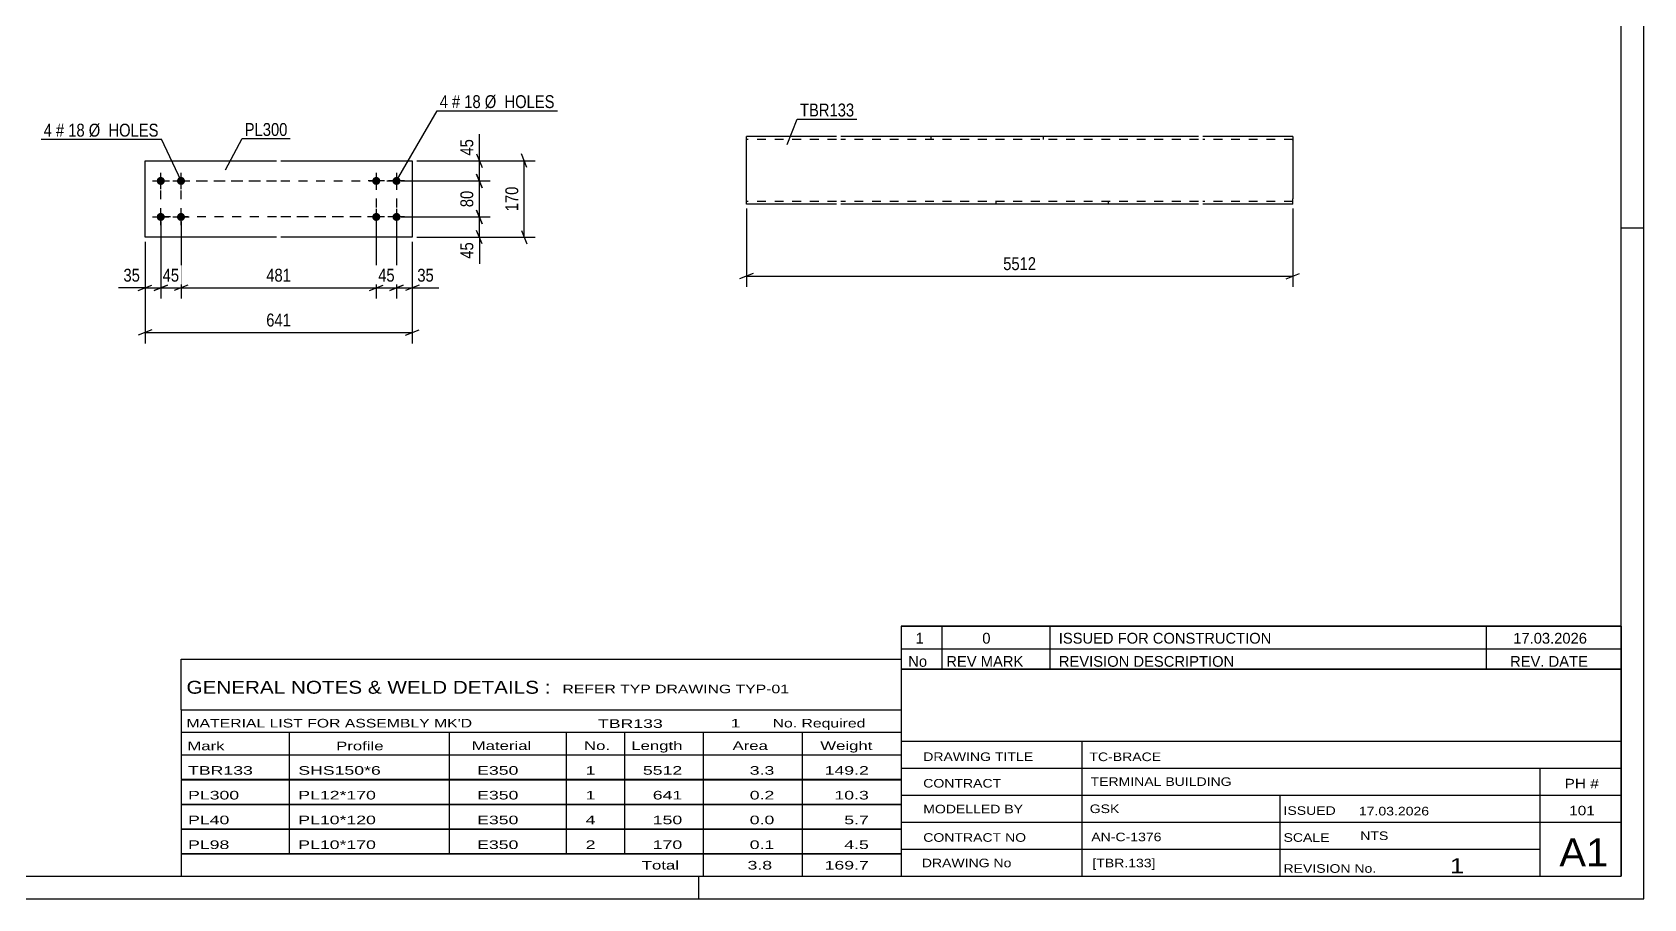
# Model space of a CAD drawing. Header units: millimetres. Extents: x 0 to 594, y 0 to 420.
# Drawn here: x 235.9 to 594, y 0 to 192.5 of the extents above; entities that cross this region are included whole.
import ezdxf

# ---------------------------------------------------------------- set-up
doc = ezdxf.new("R2010")
doc.units = ezdxf.units.MM
doc.linetypes.add('DXK_LINE_DOT2', pattern=[3.9198, 1.9599, -1.9599])
doc.styles.add('Arial Narrow', font='ARIALN.TTF', dxfattribs={"height": 0.2})

# ---------------------------------------------------------------- blocks, each defined once
blk = doc.blocks.new('Unknown-580575931-1131')
at = {"color": 5, "linetype": 'Continuous'}
for p, q in [((594, 0), (594, 420)), ((589, 5), (589, 415)), ((594, 149), (589, 149)), ((5, 5), (589, 5)), ((384, 0), (384, 5)), ((0, 0), (594, 0))]:
    blk.add_line(p, q, dxfattribs=at)
blk = doc.blocks.new('Part-580575931-3556 - 3555')
at = {"color": 2, "linetype": 'Continuous'}
for p, q in [((260.93, 164), (290.13, 164)), ((260.93, 147), (260.93, 164)), ((291.13, 164), (320.33, 164)), ((320.33, 164), (320.33, 147)), ((290.13, 147), (260.93, 147)), ((320.33, 147), (291.13, 147))]:
    blk.add_line(p, q, dxfattribs=at)
blk = doc.blocks.new('Bolt-580575931-3557 - 3555')
at = {"linetype": 'Continuous'}
for points in [[(312.33, 158.6, -1), (312.33, 160.4, -1)], [(316.83, 158.6, -1), (316.83, 160.4, -1)], [(312.33, 150.6, -1), (312.33, 152.4, -1)], [(316.83, 150.6, -1), (316.83, 152.4, -1)]]:
    blk.add_hatch(color=1, dxfattribs=at).paths.add_polyline_path(points)
at = {"color": 1, "linetype": 'Continuous'}
for p, q in [((312.33, 161.3), (312.33, 157.7)), ((316.83, 161.3), (316.83, 157.7)), ((314.13, 159.5), (310.53, 159.5)), ((318.63, 159.5), (315.03, 159.5)), ((314.13, 151.5), (310.53, 151.5)), ((312.33, 153.3), (312.33, 149.7)), ((318.63, 151.5), (315.03, 151.5)), ((316.83, 153.3), (316.83, 149.7))]:
    blk.add_line(p, q, dxfattribs=at)
blk = doc.blocks.new('Bolt-580575931-3558 - 3555')
at = {"linetype": 'Continuous'}
for points in [[(264.43, 160.4, -1), (264.43, 158.6, -1)], [(268.93, 160.4, -1), (268.93, 158.6, -1)], [(264.43, 152.4, -1), (264.43, 150.6, -1)], [(268.93, 152.4, -1), (268.93, 150.6, -1)]]:
    blk.add_hatch(color=1, dxfattribs=at).paths.add_polyline_path(points)
at = {"color": 1, "linetype": 'Continuous'}
for p, q in [((264.43, 157.7), (264.43, 161.3)), ((268.93, 157.7), (268.93, 161.3)), ((262.63, 159.5), (266.23, 159.5)), ((267.13, 159.5), (270.73, 159.5)), ((262.63, 151.5), (266.23, 151.5)), ((264.43, 149.7), (264.43, 153.3)), ((267.13, 151.5), (270.73, 151.5)), ((268.93, 149.7), (268.93, 153.3))]:
    blk.add_line(p, q, dxfattribs=at)
blk = doc.blocks.new('Part-580575931-2546 - 2538')
at = {"color": 2, "linetype": 'Continuous'}
for p, q in [((414.58, 169.34), (394.58, 169.34)), ((394.58, 154.43), (394.58, 169.34)), ((495.03, 169.34), (415.58, 169.34)), ((516.03, 169.34), (496.03, 169.34)), ((516.03, 169.34), (516.03, 155.54)), ((394.58, 154.34), (394.58, 154.43)), ((414.58, 154.34), (394.58, 154.34)), ((495.03, 154.34), (415.58, 154.34)), ((516.03, 154.34), (496.03, 154.34)), ((516.03, 154.34), (516.03, 155.54))]:
    blk.add_line(p, q, dxfattribs=at)
at = {"color": 7, "linetype": 'DXK_LINE_DOT2'}
for p, q in [((414.58, 168.74), (394.58, 168.74)), ((495.03, 168.74), (415.58, 168.74)), ((435.58, 169.34), (435.58, 168.74)), ((460.52, 169.34), (460.52, 168.74)), ((516.03, 168.74), (496.03, 168.74)), ((516.03, 168.74), (516.03, 168.69)), ((516.03, 168.69), (516.03, 168.74)), ((516.03, 168.59), (516.03, 168.69)), ((516.03, 168.69), (516.03, 168.59)), ((394.58, 154.94), (394.58, 154.98)), ((414.58, 154.94), (394.58, 154.94)), ((495.03, 154.94), (415.58, 154.94)), ((450.09, 154.34), (450.09, 154.94)), ((475.03, 154.34), (475.03, 154.94)), ((516.03, 154.94), (496.03, 154.94)), ((516.03, 154.98), (516.03, 155.31)), ((516.03, 154.94), (516.03, 154.98))]:
    blk.add_line(p, q, dxfattribs=at)
blk = doc.blocks.new('Rectangle-580575931-3730 - 3555')
at = {"color": 1, "linetype": 'DXK_LINE_DOT2'}
for p, q in [((264.43, 159.5), (290.13, 159.5)), ((264.43, 151.5), (264.43, 159.5)), ((291.13, 159.5), (316.83, 159.5)), ((316.83, 159.5), (316.83, 151.5)), ((290.13, 151.5), (264.43, 151.5)), ((316.83, 151.5), (291.13, 151.5))]:
    blk.add_line(p, q, dxfattribs=at)
blk = doc.blocks.new('Rectangle-580575931-3740 - 3555')
at = {"color": 1, "linetype": 'DXK_LINE_DOT2'}
for p, q in [((268.93, 159.5), (290.13, 159.5)), ((268.93, 151.5), (268.93, 159.5)), ((291.13, 159.5), (312.33, 159.5)), ((312.33, 159.5), (312.33, 151.5)), ((290.13, 151.5), (268.93, 151.5)), ((312.33, 151.5), (291.13, 151.5))]:
    blk.add_line(p, q, dxfattribs=at)
blk = doc.blocks.new('StraightDimension-580575931-3565 - 3555')
at = {"color": 7, "linetype": 'Continuous'}
for p, q in [((268.93, 150.5), (268.93, 133.37)), ((312.33, 150.5), (312.33, 133.37)), ((270.43, 136.37), (267.43, 135.17)), ((310.83, 135.17), (313.83, 136.37)), ((268.93, 135.77), (312.33, 135.77))]:
    blk.add_line(p, q, dxfattribs=at)
at = {"color": 0}
blk.add_wipeout([(293.97, 136.52), (293.97, 140.72), (287.28, 140.72), (287.28, 136.52)], dxfattribs=at)
at = {"color": 3, "style": 'Arial Narrow'}
blk.add_text('481', height=2.863, dxfattribs=at).set_placement((287.88, 137.12))
blk = doc.blocks.new('StraightDimension-580575931-3563 - 3555')
at = {"color": 7, "linetype": 'Continuous'}
for p, q in [((316.83, 150.5), (316.83, 133.37)), ((320.33, 146), (320.33, 133.37)), ((315.33, 135.17), (318.33, 136.37)), ((321.83, 136.37), (318.83, 135.17)), ((316.83, 135.77), (320.33, 135.77))]:
    blk.add_line(p, q, dxfattribs=at)
at = {"color": 0}
blk.add_wipeout([(325.71, 136.52), (325.71, 140.72), (320.85, 140.72), (320.85, 136.52)], dxfattribs=at)
at = {"color": 7, "linetype": 'Continuous'}
blk.add_line((320.33, 135.77), (326.23, 135.77), dxfattribs=at)
blk.add_line((320.33, 135.77), (326.23, 135.77), dxfattribs=at)
at = {"color": 3, "style": 'Arial Narrow'}
blk.add_text('35', height=2.863, dxfattribs=at).set_placement((321.45, 137.12))
blk = doc.blocks.new('StraightDimension-580575931-3564 - 3555')
at = {"color": 7, "linetype": 'Continuous'}
for p, q in [((312.33, 150.5), (312.33, 133.37)), ((316.83, 150.5), (316.83, 133.37)), ((310.83, 135.17), (313.83, 136.37)), ((318.33, 136.37), (315.33, 135.17)), ((312.33, 135.77), (316.83, 135.77))]:
    blk.add_line(p, q, dxfattribs=at)
at = {"color": 0}
blk.add_wipeout([(317, 136.52), (317, 140.72), (312.15, 140.72), (312.15, 136.52)], dxfattribs=at)
at = {"color": 3, "style": 'Arial Narrow'}
blk.add_text('45', height=2.863, dxfattribs=at).set_placement((312.75, 137.12))
blk = doc.blocks.new('StraightDimension-580575931-3566 - 3555')
at = {"color": 7, "linetype": 'Continuous'}
for p, q in [((264.43, 150.5), (264.43, 133.37)), ((268.93, 150.5), (268.93, 133.37)), ((262.93, 135.17), (265.93, 136.37)), ((270.43, 136.37), (267.43, 135.17)), ((264.43, 135.77), (268.93, 135.77))]:
    blk.add_line(p, q, dxfattribs=at)
at = {"color": 0}
blk.add_wipeout([(269.1, 136.52), (269.1, 140.72), (264.25, 140.72), (264.25, 136.52)], dxfattribs=at)
at = {"color": 3, "style": 'Arial Narrow'}
blk.add_text('45', height=2.863, dxfattribs=at).set_placement((264.85, 137.12))
blk = doc.blocks.new('StraightDimension-580575931-3567 - 3555')
at = {"color": 7, "linetype": 'Continuous'}
for p, q in [((264.43, 150.5), (264.43, 133.37)), ((260.93, 146), (260.93, 133.37)), ((259.43, 135.17), (262.43, 136.37)), ((265.93, 136.37), (262.93, 135.17)), ((260.93, 135.77), (264.43, 135.77))]:
    blk.add_line(p, q, dxfattribs=at)
at = {"color": 0}
blk.add_wipeout([(260.4, 136.52), (260.4, 140.72), (255.54, 140.72), (255.54, 136.52)], dxfattribs=at)
at = {"color": 7, "linetype": 'Continuous'}
blk.add_line((260.93, 135.77), (255.02, 135.77), dxfattribs=at)
blk.add_line((260.93, 135.77), (255.02, 135.77), dxfattribs=at)
at = {"color": 3, "style": 'Arial Narrow'}
blk.add_text('35', height=2.863, dxfattribs=at).set_placement((256.14, 137.12))
blk = doc.blocks.new('StraightDimension-580575931-3706 - 3555')
at = {"color": 7, "linetype": 'Continuous'}
for p, q in [((317.83, 159.5), (337.63, 159.5)), ((334.63, 161), (335.83, 158)), ((335.23, 151.5), (335.23, 159.5)), ((317.83, 151.5), (337.63, 151.5)), ((335.83, 150), (334.63, 153))]:
    blk.add_line(p, q, dxfattribs=at)
at = {"color": 0}
blk.add_wipeout([(334.48, 157.93), (330.28, 157.93), (330.28, 153.07), (334.48, 153.07)], dxfattribs=at)
at = {"color": 3, "style": 'Arial Narrow'}
blk.add_text('80', height=2.863, rotation=90.0002, dxfattribs=at).set_placement((333.88, 153.67))
blk = doc.blocks.new('StraightDimension-580575931-3583 - 3555')
at = {"color": 7, "linetype": 'Continuous'}
for p, q in [((260.93, 146), (260.93, 123.41)), ((320.33, 146), (320.33, 123.41)), ((262.43, 126.41), (259.43, 125.21)), ((260.93, 125.81), (320.33, 125.81)), ((318.83, 125.21), (321.83, 126.41))]:
    blk.add_line(p, q, dxfattribs=at)
at = {"color": 0}
blk.add_wipeout([(293.97, 126.56), (293.97, 130.76), (287.28, 130.76), (287.28, 126.56)], dxfattribs=at)
at = {"color": 3, "style": 'Arial Narrow'}
blk.add_text('641', height=2.863, dxfattribs=at).set_placement((287.88, 127.16))
blk = doc.blocks.new('StraightDimension-580575931-3603 - 3555')
at = {"color": 7, "linetype": 'Continuous'}
for p, q in [((345.82, 162.5), (344.62, 165.5)), ((321.33, 164), (347.62, 164)), ((345.22, 147), (345.22, 164)), ((321.33, 147), (347.62, 147)), ((344.62, 148.5), (345.82, 145.5))]:
    blk.add_line(p, q, dxfattribs=at)
at = {"color": 0}
blk.add_wipeout([(344.47, 158.84), (340.27, 158.84), (340.27, 152.16), (344.47, 152.16)], dxfattribs=at)
at = {"color": 3, "style": 'Arial Narrow'}
blk.add_text('170', height=2.863, rotation=90.0002, dxfattribs=at).set_placement((343.87, 152.76))
blk = doc.blocks.new('StraightDimension-580575931-3705 - 3555')
at = {"color": 7, "linetype": 'Continuous'}
for p, q in [((334.63, 165.5), (335.83, 162.5)), ((321.33, 164), (337.63, 164)), ((335.23, 159.5), (335.23, 164)), ((317.83, 159.5), (337.63, 159.5)), ((335.83, 158), (334.63, 161))]:
    blk.add_line(p, q, dxfattribs=at)
at = {"color": 0}
blk.add_wipeout([(334.48, 169.38), (330.28, 169.38), (330.28, 164.53), (334.48, 164.53)], dxfattribs=at)
at = {"color": 7, "linetype": 'Continuous'}
blk.add_line((335.23, 164), (335.23, 169.91), dxfattribs=at)
blk.add_line((335.23, 164), (335.23, 169.91), dxfattribs=at)
at = {"color": 3, "style": 'Arial Narrow'}
blk.add_text('45', height=2.863, rotation=90.0002, dxfattribs=at).set_placement((333.88, 165.13))
blk = doc.blocks.new('StraightDimension-580575931-3707 - 3555')
at = {"color": 7, "linetype": 'Continuous'}
for p, q in [((317.83, 151.5), (337.63, 151.5)), ((334.63, 153), (335.83, 150)), ((335.23, 147), (335.23, 151.5)), ((321.33, 147), (337.63, 147)), ((335.83, 145.5), (334.63, 148.5))]:
    blk.add_line(p, q, dxfattribs=at)
at = {"color": 0}
blk.add_wipeout([(334.48, 146.48), (330.28, 146.48), (330.28, 141.62), (334.48, 141.62)], dxfattribs=at)
at = {"color": 7, "linetype": 'Continuous'}
blk.add_line((335.23, 147), (335.23, 141.1), dxfattribs=at)
blk.add_line((335.23, 147), (335.23, 141.1), dxfattribs=at)
at = {"color": 3, "style": 'Arial Narrow'}
blk.add_text('45', height=2.863, rotation=90.0002, dxfattribs=at).set_placement((333.88, 142.22))
blk = doc.blocks.new('StraightDimension-580575931-2552 - 2538')
at = {"color": 7, "linetype": 'Continuous'}
for p, q in [((394.58, 153.34), (394.58, 135.94)), ((516.03, 153.34), (516.03, 135.94)), ((396.08, 138.94), (393.08, 137.74)), ((394.58, 138.34), (516.03, 138.34)), ((514.53, 137.74), (517.53, 138.94))]:
    blk.add_line(p, q, dxfattribs=at)
at = {"color": 0}
blk.add_wipeout([(459.56, 139.09), (459.56, 143.29), (451.05, 143.29), (451.05, 139.09)], dxfattribs=at)
at = {"color": 3, "style": 'Arial Narrow'}
blk.add_text('5512', height=2.863, dxfattribs=at).set_placement((451.65, 139.69))
blk = doc.blocks.new('Unknown-580575931-4492')
at = {"color": 7, "linetype": 'Continuous'}
for p, q in [((429, 51.05), (429, 5)), ((429, 51.05), (589, 51.05)), ((589, 51), (589, 5)), ((429, 35), (589, 35)), ((469.14, 35), (469.14, 5)), ((429, 29), (589, 29)), ((571, 5.05), (571, 29.05)), ((429, 23), (589, 23)), ((513.14, 23), (513.14, 5)), ((429, 17), (589, 17)), ((429, 11), (571, 11)), ((429, 5), (589, 5))]:
    blk.add_line(p, q, dxfattribs=at)
at = {"color": 7, "style": 'Arial Narrow'}
for s, height, width, p in [('DRAWING TITLE', 1.9089, 1.425378, (433.88, 30.61)), ('TC-BRACE', 1.909, 1.425378, (470.81, 30.59)), ('CONTRACT', 1.909, 1.425378, (433.88, 24.71)), ('TERMINAL BUILDING', 1.9089, 1.425378, (471.06, 25.07)), ('MODELLED BY', 1.9089, 1.425378, (433.88, 18.98)), ('GSK', 1.909, 1.425378, (470.88, 19.04)), ('ISSUED', 1.909, 1.425378, (513.94, 18.64)), ('17.03.2026', 1.909, 1.425378, (530.69, 18.52)), ('CONTRACT NO', 1.9089, 1.425378, (433.88, 12.66)), ('AN-C-1376', 1.909, 1.425378, (471.23, 12.78)), ('SCALE', 1.909, 1.425378, (513.94, 12.65)), ('A1', 6.204, 1.25, (575.24, 7.2)), ('DRAWING No', 1.909, 1.425378, (433.56, 7)), ('[TBR.133]', 1.909, 1.425378, (471.46, 6.99)), ('REVISION No.', 1.9089, 1.425378, (513.94, 5.77)), ('1', 3.34, 1.5, (550.91, 5.68))]:
    blk.add_text(s, height=height, dxfattribs=dict(at, width=width)).set_placement(p)
at = {"color": 7, "linetype": 'Continuous', "style": 'Arial Narrow'}
for s, height, width, p in [('PH #', 2.1, 1.42538, (576.4, 24.55)), ('101', 2.1, 1.42538, (577.41, 18.55)), ('NTS', 1.909, 1.425378, (531, 13.05))]:
    blk.add_text(s, height=height, dxfattribs=dict(at, width=width)).set_placement(p)
blk = doc.blocks.new('Unknown-580575931-4493')
at = {"color": 7, "linetype": 'Continuous'}
for p, q in [((429, 60.55), (589, 60.55)), ((589, 60.55), (429, 60.55)), ((429, 60.55), (429, 55.55)), ((438, 60.55), (438, 55.55)), ((462, 60.55), (462, 55.55)), ((559, 60.55), (559, 55.55)), ((589, 60.55), (589, 55.55)), ((429, 55.55), (589, 55.55)), ((429, 55.55), (429, 51.05)), ((429, 55.55), (589, 55.55)), ((438, 55.55), (438, 51.05)), ((462, 55.55), (462, 51.05)), ((559, 55.55), (559, 51.05)), ((589, 55.55), (589, 51.05)), ((589, 51.05), (429, 51.05))]:
    blk.add_line(p, q, dxfattribs=at)
at = {"color": 7, "linetype": 'Continuous', "style": 'Arial Narrow'}
for s, height, width, p in [('1', 2.39, 1.196471, (432.16, 56.7)), ('0', 2.39, 1.196471, (447, 56.7)), ('ISSUED FOR CONSTRUCTION', 2.3861, 1.196471, (464, 56.7)), ('17.03.2026', 2.386, 1.196471, (565, 56.7)), ('No', 2.386, 1.2, (430.54, 51.55)), ('REV MARK', 2.386, 1.2, (439, 51.55)), ('REVISION DESCRIPTION', 2.3861, 1.2, (464, 51.55)), ('REV. DATE', 2.386, 1.2, (564.28, 51.55))]:
    blk.add_text(s, height=height, dxfattribs=dict(at, width=width)).set_placement(p)
blk = doc.blocks.new('Unknown-580575931-4494')
at = {"color": 7, "linetype": 'Continuous'}
for p, q in [((269, 53.25), (429, 53.25)), ((269, 42), (269, 53.25)), ((429, 53.25), (429, 42)), ((269, 42), (429, 42)), ((269, 42), (269, 37)), ((429, 42), (429, 37)), ((269, 37), (429, 37)), ((269, 37), (269, 32)), ((293, 37), (293, 32)), ((328.5, 37), (328.5, 32)), ((354.5, 37), (354.5, 32)), ((367.5, 37), (367.5, 32)), ((385, 37), (385, 32)), ((407, 37), (407, 32)), ((429, 37), (429, 32)), ((269, 32), (429, 32)), ((269, 31.95), (269, 26.55)), ((269, 31.95), (429, 31.95)), ((293, 32), (293, 26.5)), ((328.5, 32), (328.5, 26.5)), ((354.5, 32), (354.5, 26.5)), ((367.5, 32), (367.5, 26.5)), ((385, 32), (385, 26.5)), ((407, 32), (407, 26.5)), ((429, 31.95), (429, 26.55)), ((269, 26.55), (429, 26.55)), ((269, 26.45), (269, 21.05)), ((269, 26.45), (429, 26.45)), ((293, 26.5), (293, 21)), ((328.5, 26.5), (328.5, 21)), ((354.5, 26.5), (354.5, 21)), ((367.5, 26.5), (367.5, 21)), ((385, 26.5), (385, 21)), ((407, 26.5), (407, 21)), ((429, 26.45), (429, 21.05)), ((269, 21.05), (429, 21.05)), ((269, 20.95), (269, 15.55)), ((269, 20.95), (429, 20.95)), ((293, 21), (293, 15.5)), ((328.5, 21), (328.5, 15.5)), ((354.5, 21), (354.5, 15.5)), ((367.5, 21), (367.5, 15.5)), ((385, 21), (385, 15.5)), ((407, 21), (407, 15.5)), ((429, 20.95), (429, 15.55)), ((269, 15.55), (429, 15.55)), ((269, 15.45), (269, 10.05)), ((269, 15.45), (429, 15.45)), ((293, 15.5), (293, 10)), ((328.5, 15.5), (328.5, 10)), ((354.5, 15.5), (354.5, 10)), ((367.5, 15.5), (367.5, 10)), ((385, 15.5), (385, 10)), ((407, 15.5), (407, 10)), ((429, 15.45), (429, 10.05)), ((269, 10.05), (429, 10.05)), ((269, 10), (429, 10)), ((269, 10), (269, 5)), ((385, 10), (385, 5)), ((407, 10), (407, 5)), ((429, 10), (429, 5)), ((269, 5), (429, 5))]:
    blk.add_line(p, q, dxfattribs=at)
at = {"color": 7, "style": 'Arial Narrow'}
for s, height, width, p in [('GENERAL NOTES & WELD DETAILS :', 2.8633, 1.4, (270.15, 45.56)), ('REFER TYP DRAWING TYP-01', 1.9089, 1.6, (353.7, 45.66)), ("MATERIAL LIST FOR ASSEMBLY MK'D", 1.9089, 1.6, (270.15, 38.06)), ('TBR133', 1.909, 1.794707, (361.59, 37.97)), ('1', 1.91, 1.794707, (391.08, 38.06)), ('No. Required', 1.9089, 1.6, (400.41, 38.06)), ('Mark', 1.909, 1.7, (270.34, 33)), ('Profile', 1.909, 1.7, (303.41, 33)), ('Material', 1.909, 1.7, (333.54, 33.06)), ('No.', 1.909, 1.7, (358.5, 33.06)), ('Length', 1.909, 1.7, (369, 33.06)), ('Area', 1.909, 1.7, (391.5, 33.06)), ('Weight', 1.909, 1.7, (411, 33.06))]:
    blk.add_text(s, height=height, dxfattribs=dict(at, width=width)).set_placement(p)
at = {"color": 7, "linetype": 'Continuous', "style": 'Arial Narrow'}
for s, height, width, p in [('TBR133', 1.909, 1.794707, (270.5, 27.56)), ('SHS150*6', 1.909, 1.794707, (295, 27.56)), ('E350', 1.909, 1.794707, (334.74, 27.56)), ('1', 1.91, 1.794707, (358.86, 27.56)), ('5512', 1.909, 1.794707, (371.58, 27.56)), ('3.3', 1.909, 1.794707, (395.32, 27.56)), ('149.2', 1.909, 1.794707, (411.96, 27.56)), ('PL300', 1.909, 1.794707, (270.5, 22.06)), ('PL12*170', 1.909, 1.794707, (295, 22.06)), ('E350', 1.909, 1.794707, (334.74, 22.06)), ('1', 1.91, 1.794707, (358.86, 22.06)), ('641', 1.909, 1.794707, (373.77, 22.06)), ('0.2', 1.909, 1.794707, (395.32, 22.06)), ('10.3', 1.909, 1.794707, (414.14, 22.06)), ('PL40', 1.909, 1.794707, (270.5, 16.56)), ('PL10*120', 1.909, 1.794707, (295, 16.56)), ('E350', 1.909, 1.794707, (334.74, 16.56)), ('4', 1.91, 1.794707, (358.86, 16.56)), ('150', 1.909, 1.794707, (373.77, 16.56)), ('0.0', 1.909, 1.794707, (395.32, 16.56)), ('5.7', 1.909, 1.794707, (416.33, 16.56)), ('PL98', 1.909, 1.794707, (270.5, 11.06)), ('PL10*170', 1.909, 1.794707, (295, 11.06)), ('E350', 1.909, 1.794707, (334.74, 11.06)), ('2', 1.91, 1.794707, (358.86, 11.06)), ('170', 1.909, 1.794707, (373.77, 11.06)), ('0.1', 1.909, 1.794707, (395.32, 11.06)), ('4.5', 1.909, 1.794707, (416.33, 11.06)), ('Total', 1.909, 1.7, (371.33, 6.5)), ('3.8', 1.909, 1.794707, (394.83, 6.5)), ('169.7', 1.909, 1.794707, (411.96, 6.5))]:
    blk.add_text(s, height=height, dxfattribs=dict(at, width=width)).set_placement(p)
blk = doc.blocks.new('Mark-580575931-3606 - 3555')
at = {"color": 0}
blk.add_wipeout([(292.59, 169.5), (292.59, 172.5), (283.09, 172.5), (283.09, 169.5)], dxfattribs=at)
blk.add_wipeout([(292.59, 169.5), (292.59, 172.5), (283.09, 172.5), (283.09, 169.5)], dxfattribs=at)
at = {"color": 30, "linetype": 'Continuous'}
for p, q in [((278.85, 161.94), (282.49, 168.9)), ((282.49, 168.9), (293.19, 168.9))]:
    blk.add_line(p, q, dxfattribs=at)
at = {"color": 3, "style": 'Arial Narrow'}
blk.add_text('PL300', height=2.863, dxfattribs=at).set_placement((283.09, 169.5))
blk = doc.blocks.new('Mark-580575931-3609 - 3555')
at = {"color": 0}
blk.add_wipeout([(328.25, 175.69), (328.25, 178.69), (326.43, 178.69), (326.43, 175.69)], dxfattribs=at)
blk.add_wipeout([(328.25, 175.69), (328.25, 178.69), (326.43, 178.69), (326.43, 175.69)], dxfattribs=at)
at = {"color": 7, "linetype": 'Continuous'}
blk.add_line((316.83, 159.5), (325.83, 175.09), dxfattribs=at)
at = {"color": 0}
blk.add_wipeout([(330.98, 175.69), (330.98, 178.69), (329.15, 178.69), (329.15, 175.69)], dxfattribs=at)
blk.add_wipeout([(330.98, 175.69), (330.98, 178.69), (329.15, 178.69), (329.15, 175.69)], dxfattribs=at)
at = {"color": 3, "style": 'Arial Narrow'}
blk.add_text('4', height=2.86, dxfattribs=at).set_placement((326.43, 175.69))
at = {"color": 0}
blk.add_wipeout([(335.54, 175.69), (335.54, 178.69), (331.88, 178.69), (331.88, 175.69)], dxfattribs=at)
blk.add_wipeout([(335.54, 175.69), (335.54, 178.69), (331.88, 178.69), (331.88, 175.69)], dxfattribs=at)
at = {"color": 3, "style": 'Arial Narrow'}
blk.add_text('#', height=2.86, dxfattribs=at).set_placement((329.15, 175.69))
at = {"color": 0}
blk.add_wipeout([(351.97, 175.69), (351.97, 178.69), (336.44, 178.69), (336.44, 175.69)], dxfattribs=at)
blk.add_wipeout([(351.97, 175.69), (351.97, 178.69), (336.44, 178.69), (336.44, 175.69)], dxfattribs=at)
at = {"color": 7, "linetype": 'Continuous'}
blk.add_line((325.83, 175.09), (352.57, 175.09), dxfattribs=at)
at = {"color": 3, "style": 'Arial Narrow'}
for s, p in [('18', (331.88, 175.69)), ('Ø  HOLES', (336.44, 175.69))]:
    blk.add_text(s, height=2.863, dxfattribs=at).set_placement(p)
blk = doc.blocks.new('Mark-580575931-3610 - 3555')
at = {"color": 0}
blk.add_wipeout([(240.25, 169.35), (240.25, 172.35), (238.42, 172.35), (238.42, 169.35)], dxfattribs=at)
blk.add_wipeout([(240.25, 169.35), (240.25, 172.35), (238.42, 172.35), (238.42, 169.35)], dxfattribs=at)
blk.add_wipeout([(242.97, 169.35), (242.97, 172.35), (241.15, 172.35), (241.15, 169.35)], dxfattribs=at)
blk.add_wipeout([(242.97, 169.35), (242.97, 172.35), (241.15, 172.35), (241.15, 169.35)], dxfattribs=at)
at = {"color": 3, "style": 'Arial Narrow'}
blk.add_text('4', height=2.86, dxfattribs=at).set_placement((238.42, 169.35))
at = {"color": 0}
blk.add_wipeout([(247.53, 169.35), (247.53, 172.35), (243.87, 172.35), (243.87, 169.35)], dxfattribs=at)
blk.add_wipeout([(247.53, 169.35), (247.53, 172.35), (243.87, 172.35), (243.87, 169.35)], dxfattribs=at)
at = {"color": 3, "style": 'Arial Narrow'}
blk.add_text('#', height=2.86, dxfattribs=at).set_placement((241.15, 169.35))
at = {"color": 0}
blk.add_wipeout([(263.96, 169.35), (263.96, 172.35), (248.43, 172.35), (248.43, 169.35)], dxfattribs=at)
blk.add_wipeout([(263.96, 169.35), (263.96, 172.35), (248.43, 172.35), (248.43, 169.35)], dxfattribs=at)
at = {"color": 7, "linetype": 'Continuous'}
for p in [(237.82, 168.75), (268.93, 159.5)]:
    blk.add_line(p, (264.56, 168.75), dxfattribs=at)
at = {"color": 3, "style": 'Arial Narrow'}
for s, p in [('18', (243.87, 169.35)), ('Ø  HOLES', (248.43, 169.35))]:
    blk.add_text(s, height=2.863, dxfattribs=at).set_placement(p)
blk = doc.blocks.new('Mark-580575931-2542 - 2538')
at = {"color": 0}
blk.add_wipeout([(418.55, 173.83), (418.55, 176.83), (406.49, 176.83), (406.49, 173.83)], dxfattribs=at)
blk.add_wipeout([(418.55, 173.83), (418.55, 176.83), (406.49, 176.83), (406.49, 173.83)], dxfattribs=at)
at = {"color": 30, "linetype": 'Continuous'}
for p, q in [((403.66, 167.58), (405.89, 173.23)), ((405.89, 173.23), (419.15, 173.23))]:
    blk.add_line(p, q, dxfattribs=at)
at = {"color": 3, "style": 'Arial Narrow'}
blk.add_text('TBR133', height=2.863, dxfattribs=at).set_placement((406.49, 173.83))

msp = doc.modelspace()

# ---------------------------------------------------------------- block references
for name in ['Unknown-580575931-1131', 'Part-580575931-2546 - 2538', 'Part-580575931-3556 - 3555', 'Bolt-580575931-3558 - 3555', 'Bolt-580575931-3557 - 3555', 'Rectangle-580575931-3730 - 3555', 'Rectangle-580575931-3740 - 3555', 'Unknown-580575931-4493', 'Unknown-580575931-4494', 'Unknown-580575931-4492']:
    msp.add_blockref(name, (0, 0))

# ---------------------------------------------------------------- next in the draw order: block references
for name in ['Mark-580575931-2542 - 2538', 'Mark-580575931-3610 - 3555', 'Mark-580575931-3606 - 3555', 'StraightDimension-580575931-3565 - 3555', 'StraightDimension-580575931-2552 - 2538']:
    msp.add_blockref(name, (0, 0))

# ---------------------------------------------------------------- next in the draw order: block references
for name in ['StraightDimension-580575931-3566 - 3555', 'StraightDimension-580575931-3563 - 3555']:
    msp.add_blockref(name, (0, 0))

# ---------------------------------------------------------------- next in the draw order: block references
for name in ['StraightDimension-580575931-3567 - 3555', 'StraightDimension-580575931-3564 - 3555']:
    msp.add_blockref(name, (0, 0))

# ---------------------------------------------------------------- next in the draw order: block references
for name in ['StraightDimension-580575931-3706 - 3555', 'StraightDimension-580575931-3583 - 3555']:
    msp.add_blockref(name, (0, 0))

# ---------------------------------------------------------------- next in the draw order: block references
msp.add_blockref('StraightDimension-580575931-3603 - 3555', (0, 0))

# ---------------------------------------------------------------- next in the draw order: block references
for name in ['StraightDimension-580575931-3705 - 3555', 'StraightDimension-580575931-3707 - 3555']:
    msp.add_blockref(name, (0, 0))

# ---------------------------------------------------------------- next in the draw order: block references
msp.add_blockref('Mark-580575931-3609 - 3555', (0, 0))

doc.saveas('drawing.dxf')
